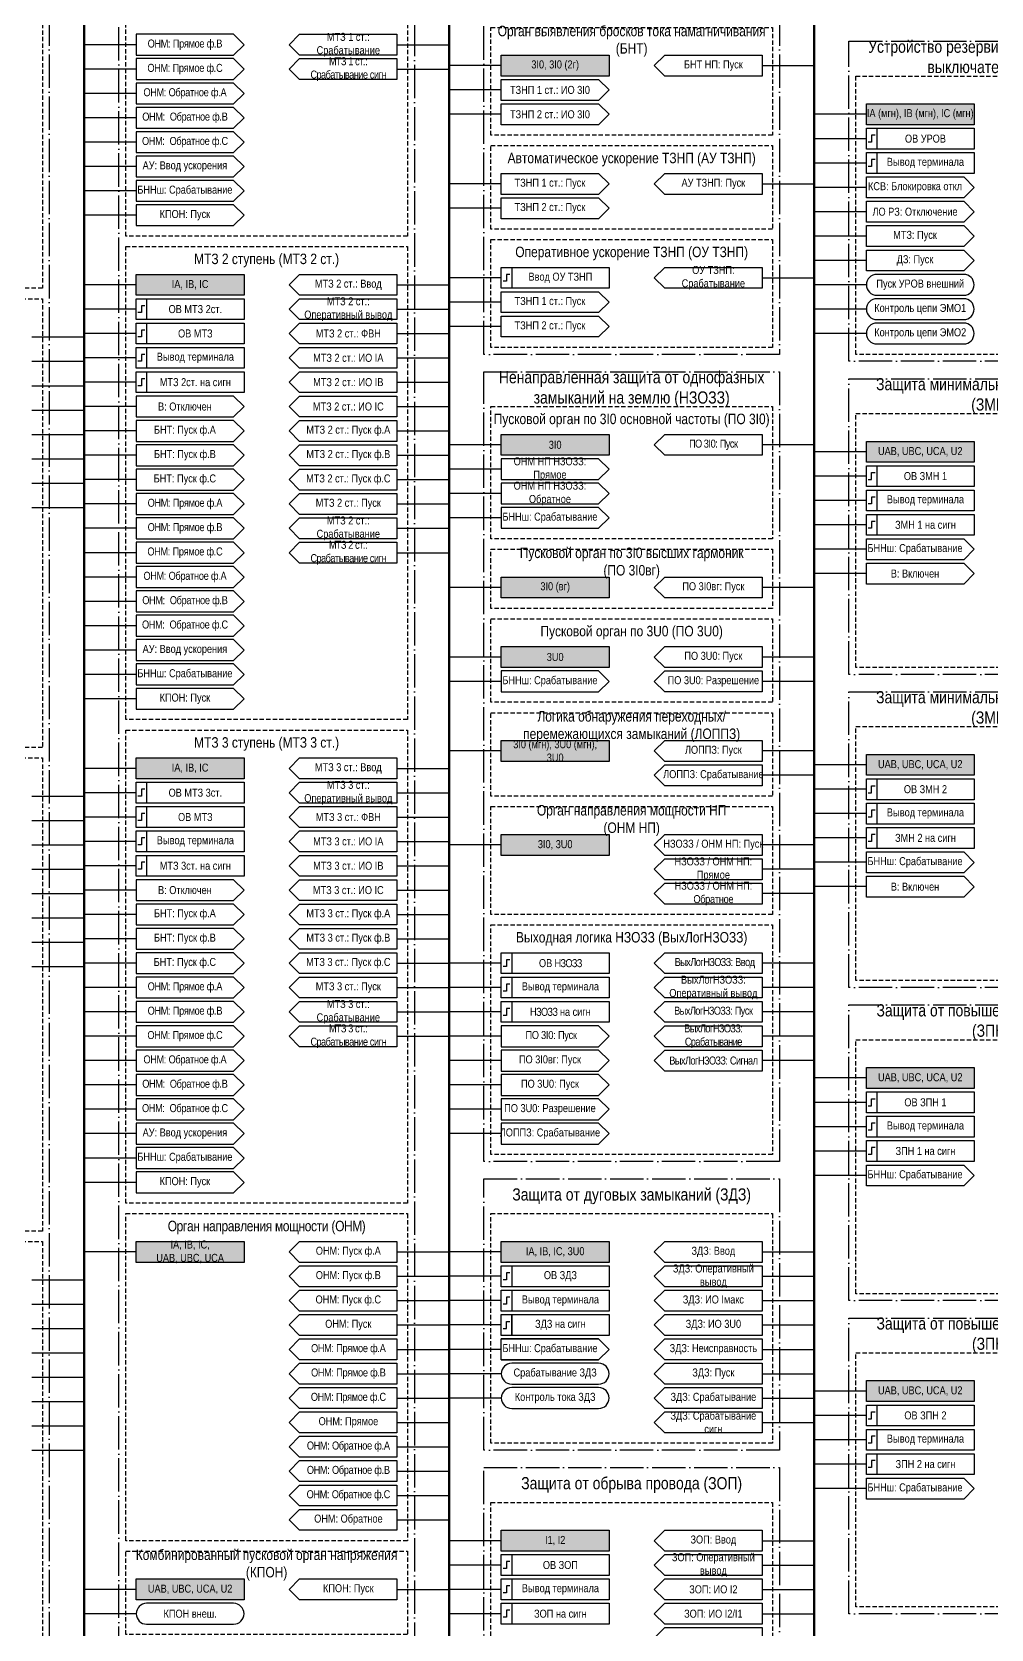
# Model space of a CAD drawing. Header units: millimetres. Extents: x 0 to 1261, y -61 to 1197.
# Drawn here: x 300 to 575.9, y 414.6 to 873.7 of the extents above; entities that cross this region are included whole.
import ezdxf

# ---------------------------------------------------------------- set-up
doc = ezdxf.new("R2010")
doc.units = ezdxf.units.MM
doc.linetypes.add('ACAD_ISO04W100', pattern=[30, 24, -3, 0, -3])
doc.linetypes.add('штриховая2', pattern=[0.375, 0.25, -0.125])
doc.layers.add('TEXT', color=7, linetype='Continuous', lineweight=25)
doc.styles.add('2.5_Gost_RD', font='ARIALN.TTF', dxfattribs={"height": 2.5})
doc.styles.add('3.5_Gost_RD', font='ARIALN.TTF', dxfattribs={"height": 3.5})

msp = doc.modelspace()

# ---------------------------------------------------------------- hatches: boundary and pattern name
at = {"ltscale": 100, "true_color": 0xef8637}
h = msp.add_hatch(color=30, dxfattribs=at)
h.dxf.hatch_style = 1
h.paths.add_polyline_path([(435, 867), (466, 867), (466, 861), (435, 861)])
h = msp.add_hatch(color=30, dxfattribs=at)
h.dxf.hatch_style = 1
h.paths.add_polyline_path([(540, 853), (571, 853), (571, 847), (540, 847)])
h = msp.add_hatch(color=30, dxfattribs=at)
h.dxf.hatch_style = 1
h.paths.add_polyline_path([(330, 804), (361, 804), (361, 798), (330, 798)])
h = msp.add_hatch(color=30, dxfattribs=at)
h.dxf.hatch_style = 1
h.paths.add_polyline_path([(435, 758), (466, 758), (466, 752), (435, 752)])
h = msp.add_hatch(color=30, dxfattribs=at)
h.dxf.hatch_style = 1
h.paths.add_polyline_path([(540, 756), (571, 756), (571, 750), (540, 750)])
h = msp.add_hatch(color=30, dxfattribs=at)
h.dxf.hatch_style = 1
h.paths.add_polyline_path([(435, 717), (466, 717), (466, 711), (435, 711)])
h = msp.add_hatch(color=30, dxfattribs=at)
h.dxf.hatch_style = 1
h.paths.add_polyline_path([(435, 697), (466, 697), (466, 691), (435, 691)])
h = msp.add_hatch(color=30, dxfattribs=at)
h.dxf.hatch_style = 1
h.paths.add_polyline_path([(435, 670), (466, 670), (466, 664), (435, 664)])
h = msp.add_hatch(color=30, dxfattribs=at)
h.dxf.hatch_style = 1
h.paths.add_polyline_path([(540, 666), (571, 666), (571, 660), (540, 660)])
h = msp.add_hatch(color=30, dxfattribs=at)
h.dxf.hatch_style = 1
h.paths.add_polyline_path([(330, 665), (361, 665), (361, 659), (330, 659)])
h = msp.add_hatch(color=30, dxfattribs=at)
h.dxf.hatch_style = 1
h.paths.add_polyline_path([(435, 643), (466, 643), (466, 637), (435, 637)])
h = msp.add_hatch(color=30, dxfattribs=at)
h.dxf.hatch_style = 1
h.paths.add_polyline_path([(540, 576), (571, 576), (571, 570), (540, 570)])
h = msp.add_hatch(color=30, dxfattribs=at)
h.dxf.hatch_style = 1
h.paths.add_polyline_path([(330, 526), (361, 526), (361, 520), (330, 520)])
h = msp.add_hatch(color=30, dxfattribs=at)
h.dxf.hatch_style = 1
h.paths.add_polyline_path([(435, 526), (466, 526), (466, 520), (435, 520)])
h = msp.add_hatch(color=30, dxfattribs=at)
h.dxf.hatch_style = 1
h.paths.add_polyline_path([(540, 486), (571, 486), (571, 480), (540, 480)])
h = msp.add_hatch(color=30, dxfattribs=at)
h.dxf.hatch_style = 1
h.paths.add_polyline_path([(435, 443), (466, 443), (466, 437), (435, 437)])
h = msp.add_hatch(color=30, dxfattribs=at)
h.dxf.hatch_style = 1
h.paths.add_polyline_path([(330, 429), (361, 429), (361, 423), (330, 423)])

# ---------------------------------------------------------------- linework, layer by layer
at = {"lineweight": 100, "ltscale": 100}
for p, q in [((315, 1090), (315, 10)), ((420, 1090), (420, 10)), ((525, 1090), (525, 10))]:
    msp.add_line(p, q, dxfattribs=at)
at = {"ltscale": 100}
for p, q in [((330, 870), (315, 870)), ((405, 870), (420, 870)), ((435, 864), (420, 864)), ((510, 864), (525, 864)), ((330, 863), (315, 863)), ((405, 863), (420, 863)), ((330, 856), (315, 856)), ((435, 857), (420, 857)), ((435, 850), (420, 850)), ((540, 850), (525, 850)), ((330, 849), (315, 849)), ((330, 842), (315, 842)), ((540, 843), (525, 843)), ((540, 836), (525, 836)), ((330, 835), (315, 835)), ((330, 828), (315, 828)), ((435, 830), (420, 830)), ((510, 830), (525, 830)), ((540, 829), (525, 829)), ((435, 823), (420, 823)), ((540, 822), (525, 822)), ((330, 821), (315, 821)), ((540, 815), (525, 815)), ((540, 808), (525, 808)), ((330, 801), (315, 801)), ((405, 801), (420, 801)), ((435, 803), (420, 803)), ((510, 803), (525, 803)), ((540, 801), (525, 801)), ((435, 796), (420, 796)), ((330, 794), (315, 794)), ((405, 794), (420, 794)), ((540, 794), (525, 794)), ((300, 786), (315, 786)), ((330, 787), (315, 787)), ((405, 787), (420, 787)), ((435, 789), (420, 789)), ((540, 787), (525, 787)), ((300, 779), (315, 779)), ((330, 780), (315, 780)), ((405, 780), (420, 780)), ((300, 772), (315, 772)), ((330, 773), (315, 773)), ((405, 773), (420, 773)), ((300, 765), (315, 765)), ((330, 766), (315, 766)), ((405, 766), (420, 766)), ((300, 758), (315, 758)), ((330, 759), (315, 759)), ((405, 759), (420, 759)), ((435, 755), (420, 755)), ((525, 755), (510, 755)), ((540, 753), (525, 753)), ((300, 751), (315, 751)), ((330, 752), (315, 752)), ((405, 752), (420, 752)), ((300, 744), (315, 744)), ((330, 745), (315, 745)), ((405, 745), (420, 745)), ((435, 748), (420, 748)), ((540, 746), (525, 746)), ((435, 741), (420, 741)), ((300, 737), (315, 737)), ((330, 738), (315, 738)), ((405, 738), (420, 738)), ((540, 739), (525, 739)), ((330, 731), (315, 731)), ((405, 731), (420, 731)), ((435, 734), (420, 734)), ((540, 732), (525, 732)), ((330, 724), (315, 724)), ((405, 724), (420, 724)), ((540, 725), (525, 725)), ((330, 717), (315, 717)), ((540, 718), (525, 718)), ((435, 714), (420, 714)), ((525, 714), (510, 714)), ((330, 710), (315, 710)), ((330, 703), (315, 703)), ((330, 696), (315, 696)), ((435, 694), (420, 694)), ((525, 694), (510, 694)), ((330, 689), (315, 689)), ((435, 687), (420, 687)), ((525, 687), (510, 687)), ((330, 682), (315, 682)), ((435, 667), (420, 667)), ((525, 667), (510, 667)), ((330, 662), (315, 662)), ((405, 662), (420, 662)), ((540, 663), (525, 663)), ((525, 660), (510, 660)), ((300, 654), (315, 654)), ((330, 655), (315, 655)), ((405, 655), (420, 655)), ((540, 656), (525, 656)), ((330, 648), (315, 648)), ((405, 648), (420, 648)), ((540, 649), (525, 649)), ((300, 647), (315, 647)), ((300, 640), (315, 640)), ((330, 641), (315, 641)), ((405, 641), (420, 641)), ((435, 640), (420, 640)), ((525, 640), (510, 640)), ((540, 642), (525, 642)), ((330, 634), (315, 634)), ((405, 634), (420, 634)), ((540, 635), (525, 635)), ((300, 633), (315, 633)), ((525, 633), (510, 633)), ((300, 626), (315, 626)), ((330, 627), (315, 627)), ((405, 627), (420, 627)), ((525, 626), (510, 626)), ((540, 628), (525, 628)), ((330, 620), (315, 620)), ((405, 620), (420, 620)), ((300, 619), (315, 619)), ((300, 612), (315, 612)), ((330, 613), (315, 613)), ((405, 613), (420, 613)), ((330, 606), (315, 606)), ((405, 606), (420, 606)), ((435, 606), (420, 606)), ((525, 606), (510, 606)), ((300, 605), (315, 605)), ((330, 599), (315, 599)), ((405, 599), (420, 599)), ((435, 599), (420, 599)), ((525, 599), (510, 599)), ((330, 592), (315, 592)), ((405, 592), (420, 592)), ((435, 592), (420, 592)), ((525, 592), (510, 592)), ((330, 585), (315, 585)), ((405, 585), (420, 585)), ((435, 585), (420, 585)), ((525, 585), (510, 585)), ((330, 578), (315, 578)), ((435, 578), (420, 578)), ((525, 578), (510, 578)), ((330, 571), (315, 571)), ((435, 571), (420, 571)), ((540, 573), (525, 573)), ((540, 566), (525, 566)), ((330, 564), (315, 564)), ((435, 564), (420, 564)), ((330, 557), (315, 557)), ((435, 557), (420, 557)), ((540, 559), (525, 559)), ((540, 552), (525, 552)), ((330, 550), (315, 550)), ((330, 543), (315, 543)), ((540, 545), (525, 545)), ((330, 523), (315, 523)), ((405, 523), (420, 523)), ((435, 523), (420, 523)), ((510, 523), (525, 523)), ((300, 515), (315, 515)), ((405, 516), (420, 516)), ((435, 516), (420, 516)), ((510, 516), (525, 516)), ((300, 508), (315, 508)), ((405, 509), (420, 509)), ((435, 509), (420, 509)), ((510, 509), (525, 509)), ((300, 501), (315, 501)), ((405, 502), (420, 502)), ((435, 502), (420, 502)), ((510, 502), (525, 502)), ((300, 494), (315, 494)), ((405, 495), (420, 495)), ((435, 495), (420, 495)), ((510, 495), (525, 495)), ((300, 487), (315, 487)), ((405, 488), (420, 488)), ((435, 488), (420, 488)), ((510, 488), (525, 488)), ((540, 483), (525, 483)), ((300, 480), (315, 480)), ((405, 481), (420, 481)), ((435, 481), (420, 481)), ((510, 481), (525, 481)), ((300, 473), (315, 473)), ((405, 474), (420, 474)), ((510, 474), (525, 474)), ((540, 476), (525, 476)), ((540, 469), (525, 469)), ((300, 466), (315, 466)), ((405, 467), (420, 467)), ((405, 460), (420, 460)), ((540, 462), (525, 462)), ((540, 455), (525, 455)), ((405, 453), (420, 453)), ((405, 446), (420, 446)), ((435, 440), (420, 440)), ((510, 440), (525, 440)), ((435, 433), (420, 433)), ((510, 433), (525, 433)), ((330, 426), (315, 426)), ((405, 426), (420, 426)), ((435, 426), (420, 426)), ((510, 426), (525, 426)), ((330, 419), (315, 419)), ((435, 419), (420, 419)), ((510, 419), (525, 419))]:
    msp.add_line(p, q, dxfattribs=at)
at = {"color": 251, "linetype": 'ACAD_ISO04W100', "lineweight": 30, "ltscale": 0.4, "true_color": 0x58595b}
for points in [[(220, 1085), (305, 1085), (305, 54), (220, 54)], [(430, 1085), (515, 1085), (515, 781), (430, 781)], [(325, 961), (410, 961), (410, 200), (325, 200)], [(535, 871), (620, 871), (620, 779), (535, 779)], [(430, 776), (515, 776), (515, 549), (430, 549)], [(535, 774), (620, 774), (620, 689), (535, 689)], [(535, 684), (620, 684), (620, 599), (535, 599)], [(535, 594), (620, 594), (620, 509), (535, 509)], [(430, 544), (515, 544), (515, 466), (430, 466)], [(535, 504), (620, 504), (620, 419), (535, 419)], [(430, 461), (515, 461), (515, 390), (430, 390)]]:
    msp.add_lwpolyline(points, close=True, dxfattribs=at)
at = {"linetype": 'штриховая2', "ltscale": 5}
for points in [[(327, 951), (408, 951), (408, 815), (327, 815)], [(222, 936), (303, 936), (303, 800), (222, 800)], [(432, 875), (513, 875), (513, 844), (432, 844)], [(537, 861), (618, 861), (618, 781), (537, 781)], [(432, 841), (513, 841), (513, 817), (432, 817)], [(432, 814), (513, 814), (513, 783), (432, 783)], [(327, 812), (408, 812), (408, 676), (327, 676)], [(222, 797), (303, 797), (303, 668), (222, 668)], [(432, 766), (513, 766), (513, 728), (432, 728)], [(537, 764), (618, 764), (618, 691), (537, 691)], [(432, 725), (513, 725), (513, 708), (432, 708)], [(432, 705), (513, 705), (513, 681), (432, 681)], [(432, 678), (513, 678), (513, 654), (432, 654)], [(327, 673), (408, 673), (408, 537), (327, 537)], [(537, 674), (618, 674), (618, 601), (537, 601)], [(222, 665), (303, 665), (303, 529), (222, 529)], [(432, 651), (513, 651), (513, 620), (432, 620)], [(432, 617), (513, 617), (513, 551), (432, 551)], [(537, 584), (618, 584), (618, 511), (537, 511)], [(327, 534), (408, 534), (408, 440), (327, 440)], [(432, 534), (513, 534), (513, 468), (432, 468)], [(222, 526), (303, 526), (303, 390), (222, 390)], [(537, 494), (618, 494), (618, 421), (537, 421)], [(432, 451), (513, 451), (513, 392), (432, 392)], [(327, 437), (408, 437), (408, 413), (327, 413)]]:
    msp.add_lwpolyline(points, close=True, dxfattribs=at)
at = {"ltscale": 100}
for points in [[(361, 870), (358, 873), (330, 873), (330, 867), (358, 867), (361, 870)], [(361, 863), (358, 866), (330, 866), (330, 860), (358, 860), (361, 863)], [(361, 856), (358, 859), (330, 859), (330, 853), (358, 853), (361, 856)], [(435, 860), (463, 860), (466, 857), (463, 854), (435, 854), (435, 860)], [(361, 849), (358, 852), (330, 852), (330, 846), (358, 846), (361, 849)], [(435, 853), (463, 853), (466, 850), (463, 847), (435, 847), (435, 853)], [(361, 842), (358, 845), (330, 845), (330, 839), (358, 839), (361, 842)], [(361, 835), (358, 838), (330, 838), (330, 832), (358, 832), (361, 835)], [(361, 828), (358, 831), (330, 831), (330, 825), (358, 825), (361, 828)], [(435, 833), (463, 833), (466, 830), (463, 827), (435, 827), (435, 833)], [(540, 832), (568, 832), (571, 829), (568, 826), (540, 826), (540, 832)], [(361, 821), (358, 824), (330, 824), (330, 818), (358, 818), (361, 821)], [(435, 826), (463, 826), (466, 823), (463, 820), (435, 820), (435, 826)], [(540, 825), (568, 825), (571, 822), (568, 819), (540, 819), (540, 825)], [(540, 818), (568, 818), (571, 815), (568, 812), (540, 812), (540, 818)], [(540, 811), (568, 811), (571, 808), (568, 805), (540, 805), (540, 811)], [(435, 799), (463, 799), (466, 796), (463, 793), (435, 793), (435, 799)], [(405, 784), (377, 784), (374, 787), (377, 790), (405, 790), (405, 784), (377, 784), (374, 787), (377, 790), (405, 790)], [(435, 792), (463, 792), (466, 789), (463, 786), (435, 786), (435, 792)], [(361, 766), (358, 769), (330, 769), (330, 763), (358, 763), (361, 766)], [(361, 759), (358, 762), (330, 762), (330, 756), (358, 756), (361, 759)], [(479, 755), (482, 758), (510, 758), (510, 752), (482, 752), (479, 755)], [(361, 752), (358, 755), (330, 755), (330, 749), (358, 749), (361, 752)], [(466, 748), (463, 751), (435, 751), (435, 745), (463, 745), (466, 748)], [(361, 745), (358, 748), (330, 748), (330, 742), (358, 742), (361, 745)], [(466, 741), (463, 744), (435, 744), (435, 738), (463, 738), (466, 741)], [(361, 738), (358, 741), (330, 741), (330, 735), (358, 735), (361, 738)], [(466, 734), (463, 737), (435, 737), (435, 731), (463, 731), (466, 734)], [(361, 731), (358, 734), (330, 734), (330, 728), (358, 728), (361, 731)], [(361, 724), (358, 727), (330, 727), (330, 721), (358, 721), (361, 724)], [(540, 727.98), (568, 727.98), (571, 724.98), (568, 721.98), (540, 721.98), (540, 727.98)], [(540, 720.98), (568, 720.98), (571, 717.98), (568, 714.98), (540, 714.98), (540, 720.98)], [(361, 717), (358, 720), (330, 720), (330, 714), (358, 714), (361, 717)], [(479, 714), (482, 717), (510, 717), (510, 711), (482, 711), (479, 714)], [(361, 710), (358, 713), (330, 713), (330, 707), (358, 707), (361, 710)], [(361, 703), (358, 706), (330, 706), (330, 700), (358, 700), (361, 703)], [(361, 696), (358, 699), (330, 699), (330, 693), (358, 693), (361, 696)], [(479, 694), (482, 697), (510, 697), (510, 691), (482, 691), (479, 694)], [(361, 689), (358, 692), (330, 692), (330, 686), (358, 686), (361, 689)], [(466, 687), (463, 690), (435, 690), (435, 684), (463, 684), (466, 687)], [(479, 687), (482, 690), (510, 690), (510, 684), (482, 684), (479, 687)], [(361, 682), (358, 685), (330, 685), (330, 679), (358, 679), (361, 682)], [(479, 667), (482, 670), (510, 670), (510, 664), (482, 664), (479, 667)], [(479, 660), (482, 663), (510, 663), (510, 657), (482, 657), (479, 660)], [(405, 645), (377, 645), (374, 648), (377, 651), (405, 651), (405, 645), (377, 645), (374, 648), (377, 651), (405, 651)], [(479, 640), (482, 643), (510, 643), (510, 637), (482, 637), (479, 640)], [(479, 633), (482, 636), (510, 636), (510, 630), (482, 630), (479, 633)], [(540, 637.98), (568, 637.98), (571, 634.98), (568, 631.98), (540, 631.98), (540, 637.98)], [(361, 627), (358, 630), (330, 630), (330, 624), (358, 624), (361, 627)], [(479, 626), (482, 629), (510, 629), (510, 623), (482, 623), (479, 626)], [(540, 630.98), (568, 630.98), (571, 627.98), (568, 624.98), (540, 624.98), (540, 630.98)], [(361, 620), (358, 623), (330, 623), (330, 617), (358, 617), (361, 620)], [(361, 613), (358, 616), (330, 616), (330, 610), (358, 610), (361, 613)], [(361, 606), (358, 609), (330, 609), (330, 603), (358, 603), (361, 606)], [(479, 606), (482, 609), (510, 609), (510, 603), (482, 603), (479, 606)], [(361, 599), (358, 602), (330, 602), (330, 596), (358, 596), (361, 599)], [(479, 599), (482, 602), (510, 602), (510, 596), (482, 596), (479, 599)], [(361, 592), (358, 595), (330, 595), (330, 589), (358, 589), (361, 592)], [(479, 592), (482, 595), (510, 595), (510, 589), (482, 589), (479, 592)], [(361, 585), (358, 588), (330, 588), (330, 582), (358, 582), (361, 585)], [(466, 585), (463, 588), (435, 588), (435, 582), (463, 582), (466, 585)], [(479, 585), (482, 588), (510, 588), (510, 582), (482, 582), (479, 585)], [(361, 578), (358, 581), (330, 581), (330, 575), (358, 575), (361, 578)], [(466, 578), (463, 581), (435, 581), (435, 575), (463, 575), (466, 578)], [(479, 578), (482, 581), (510, 581), (510, 575), (482, 575), (479, 578)], [(361, 571), (358, 574), (330, 574), (330, 568), (358, 568), (361, 571)], [(466, 571), (463, 574), (435, 574), (435, 568), (463, 568), (466, 571)], [(361, 564), (358, 567), (330, 567), (330, 561), (358, 561), (361, 564)], [(466, 564), (463, 567), (435, 567), (435, 561), (463, 561), (466, 564)], [(361, 557), (358, 560), (330, 560), (330, 554), (358, 554), (361, 557)], [(466, 557), (463, 560), (435, 560), (435, 554), (463, 554), (466, 557)], [(361, 550), (358, 553), (330, 553), (330, 547), (358, 547), (361, 550)], [(540, 547.98), (568, 547.98), (571, 544.98), (568, 541.98), (540, 541.98), (540, 547.98)], [(361, 543), (358, 546), (330, 546), (330, 540), (358, 540), (361, 543)], [(540, 457.98), (568, 457.98), (571, 454.98), (568, 451.98), (540, 451.98), (540, 457.98)], [(479, 426), (482, 429), (510, 429), (510, 423), (482, 423), (479, 426)], [(479, 419), (482, 422), (510, 422), (510, 416), (482, 416), (479, 419)], [(479, 412), (482, 415), (510, 415), (510, 409), (482, 409), (479, 412)]]:
    msp.add_lwpolyline(points, dxfattribs=at)
for points in [[(405, 873), (405, 867), (377, 867), (374, 870), (377, 873)], [(405, 866), (405, 860), (377, 860), (374, 863), (377, 866)], [(435, 867), (466, 867), (466, 861), (435, 861)], [(510, 861), (482, 861), (479, 864), (482, 867), (510, 867)], [(540, 853), (571, 853), (571, 847), (540, 847)], [(540, 846), (543, 846), (543, 840), (540, 840)], [(540, 846), (571, 846), (571, 840), (540, 840)], [(540, 839), (571, 839), (571, 833), (540, 833)], [(540, 839), (543, 839), (543, 833), (540, 833)], [(510, 827), (482, 827), (479, 830), (482, 833), (510, 833)], [(330, 804), (361, 804), (361, 798), (330, 798)], [(405, 804), (405, 798), (377, 798), (374, 801), (377, 804)], [(435, 806), (438, 806), (438, 800), (435, 800)], [(435, 806), (466, 806), (466, 800), (435, 800)], [(510, 800), (482, 800), (479, 803), (482, 806), (510, 806)], [(330, 797), (333, 797), (333, 791), (330, 791)], [(330, 797), (361, 797), (361, 791), (330, 791)], [(405, 797), (405, 791), (377, 791), (374, 794), (377, 797)], [(330, 790), (333, 790), (333, 784), (330, 784)], [(330, 790), (361, 790), (361, 784), (330, 784)], [(330, 783), (333, 783), (333, 777), (330, 777)], [(330, 783), (361, 783), (361, 777), (330, 777)], [(405, 783), (405, 777), (377, 777), (374, 780), (377, 783)], [(330, 776), (333, 776), (333, 770), (330, 770)], [(330, 776), (361, 776), (361, 770), (330, 770)], [(405, 776), (405, 770), (377, 770), (374, 773), (377, 776)], [(405, 769), (405, 763), (377, 763), (374, 766), (377, 769)], [(405, 762), (405, 756), (377, 756), (374, 759), (377, 762)], [(435, 758), (466, 758), (466, 752), (435, 752)], [(405, 755), (405, 749), (377, 749), (374, 752), (377, 755)], [(540, 756), (571, 756), (571, 750), (540, 750)], [(540, 749), (571, 749), (571, 743), (540, 743)], [(540, 749), (543, 749), (543, 743), (540, 743)], [(405, 748), (405, 742), (377, 742), (374, 745), (377, 748)], [(405, 741), (405, 735), (377, 735), (374, 738), (377, 741)], [(540, 742), (571, 742), (571, 736), (540, 736)], [(540, 742), (543, 742), (543, 736), (540, 736)], [(540, 735), (543, 735), (543, 729), (540, 729)], [(540, 735), (571, 735), (571, 729), (540, 729)], [(405, 734), (405, 728), (377, 728), (374, 731), (377, 734)], [(405, 727), (405, 721), (377, 721), (374, 724), (377, 727)], [(435, 717), (466, 717), (466, 711), (435, 711)], [(435, 697), (466, 697), (466, 691), (435, 691)], [(435, 670), (466, 670), (466, 664), (435, 664)], [(540, 666), (571, 666), (571, 660), (540, 660)], [(330, 665), (361, 665), (361, 659), (330, 659)], [(405, 665), (405, 659), (377, 659), (374, 662), (377, 665)], [(330, 658), (333, 658), (333, 652), (330, 652)], [(330, 658), (361, 658), (361, 652), (330, 652)], [(405, 658), (405, 652), (377, 652), (374, 655), (377, 658)], [(540, 659), (571, 659), (571, 653), (540, 653)], [(540, 659), (543, 659), (543, 653), (540, 653)], [(540, 652), (571, 652), (571, 646), (540, 646)], [(540, 652), (543, 652), (543, 646), (540, 646)], [(330, 651), (333, 651), (333, 645), (330, 645)], [(330, 651), (361, 651), (361, 645), (330, 645)], [(330, 644), (333, 644), (333, 638), (330, 638)], [(330, 644), (361, 644), (361, 638), (330, 638)], [(405, 644), (405, 638), (377, 638), (374, 641), (377, 644)], [(435, 643), (466, 643), (466, 637), (435, 637)], [(540, 645), (543, 645), (543, 639), (540, 639)], [(540, 645), (571, 645), (571, 639), (540, 639)], [(330, 637), (333, 637), (333, 631), (330, 631)], [(330, 637), (361, 637), (361, 631), (330, 631)], [(405, 637), (405, 631), (377, 631), (374, 634), (377, 637)], [(405, 630), (405, 624), (377, 624), (374, 627), (377, 630)], [(405, 623), (405, 617), (377, 617), (374, 620), (377, 623)], [(405, 616), (405, 610), (377, 610), (374, 613), (377, 616)], [(405, 609), (405, 603), (377, 603), (374, 606), (377, 609)], [(435, 609), (438, 609), (438, 603), (435, 603)], [(435, 609), (466, 609), (466, 603), (435, 603)], [(405, 602), (405, 596), (377, 596), (374, 599), (377, 602)], [(435, 602), (466, 602), (466, 596), (435, 596)], [(435, 602), (438, 602), (438, 596), (435, 596)], [(405, 595), (405, 589), (377, 589), (374, 592), (377, 595)], [(435, 595), (466, 595), (466, 589), (435, 589)], [(435, 595), (438, 595), (438, 589), (435, 589)], [(405, 588), (405, 582), (377, 582), (374, 585), (377, 588)], [(540, 576), (571, 576), (571, 570), (540, 570)], [(540, 569), (571, 569), (571, 563), (540, 563)], [(540, 569), (543, 569), (543, 563), (540, 563)], [(540, 562), (571, 562), (571, 556), (540, 556)], [(540, 562), (543, 562), (543, 556), (540, 556)], [(540, 555), (543, 555), (543, 549), (540, 549)], [(540, 555), (571, 555), (571, 549), (540, 549)], [(330, 526), (361, 526), (361, 520), (330, 520)], [(377, 526), (405, 526), (405, 520), (377, 520), (374, 523)], [(435, 526), (466, 526), (466, 520), (435, 520)], [(482, 526), (510, 526), (510, 520), (482, 520), (479, 523)], [(377, 519), (405, 519), (405, 513), (377, 513), (374, 516)], [(435, 519), (438, 519), (438, 513), (435, 513)], [(435, 519), (466, 519), (466, 513), (435, 513)], [(510, 513), (482, 513), (479, 516), (482, 519), (510, 519)], [(377, 512), (405, 512), (405, 506), (377, 506), (374, 509)], [(435, 512), (466, 512), (466, 506), (435, 506)], [(435, 512), (438, 512), (438, 506), (435, 506)], [(482, 512), (510, 512), (510, 506), (482, 506), (479, 509)], [(377, 505), (405, 505), (405, 499), (377, 499), (374, 502)], [(435, 505), (438, 505), (438, 499), (435, 499)], [(438, 505), (466, 505), (466, 499), (438, 499)], [(482, 505), (510, 505), (510, 499), (482, 499), (479, 502)], [(377, 498), (405, 498), (405, 492), (377, 492), (374, 495)], [(479, 495), (482, 498), (510, 498), (510, 492), (482, 492)], [(377, 491), (405, 491), (405, 485), (377, 485), (374, 488)], [(482, 491), (510, 491), (510, 485), (482, 485), (479, 488)], [(377, 484), (405, 484), (405, 478), (377, 478), (374, 481)], [(482, 484), (510, 484), (510, 478), (482, 478), (479, 481)], [(540, 486), (571, 486), (571, 480), (540, 480)], [(540, 479), (571, 479), (571, 473), (540, 473)], [(540, 479), (543, 479), (543, 473), (540, 473)], [(377, 477), (405, 477), (405, 471), (377, 471), (374, 474)], [(482, 477), (510, 477), (510, 471), (482, 471), (479, 474)], [(377, 470), (405, 470), (405, 464), (377, 464), (374, 467)], [(540, 472), (571, 472), (571, 466), (540, 466)], [(540, 472), (543, 472), (543, 466), (540, 466)], [(540, 465), (543, 465), (543, 459), (540, 459)], [(540, 465), (571, 465), (571, 459), (540, 459)], [(377, 463), (405, 463), (405, 457), (377, 457), (374, 460)], [(377, 456), (405, 456), (405, 450), (377, 450), (374, 453)], [(377, 449), (405, 449), (405, 443), (377, 443), (374, 446)], [(435, 443), (466, 443), (466, 437), (435, 437)], [(510, 443), (510, 437), (482, 437), (479, 440), (482, 443)], [(435, 436), (438, 436), (438, 430), (435, 430)], [(435, 436), (466, 436), (466, 430), (435, 430)], [(510, 436), (510, 430), (482, 430), (479, 433), (482, 436)], [(330, 429), (361, 429), (361, 423), (330, 423)], [(405, 423), (377, 423), (374, 426), (377, 429), (405, 429)], [(435, 429), (466, 429), (466, 423), (435, 423)], [(435, 429), (438, 429), (438, 423), (435, 423)], [(435, 422), (438, 422), (438, 416), (435, 416)], [(435, 422), (466, 422), (466, 416), (435, 416)]]:
    msp.add_lwpolyline(points, close=True, dxfattribs=at)
at = {"lineweight": 30, "ltscale": 100}
for points in [[(542.5, 844), (541.5, 844), (541.5, 842), (540.5, 842)], [(542.5, 837), (541.5, 837), (541.5, 835), (540.5, 835)], [(437.5, 804), (436.5, 804), (436.5, 802), (435.5, 802)], [(332.5, 795), (331.5, 795), (331.5, 793), (330.5, 793)], [(332.5, 788), (331.5, 788), (331.5, 786), (330.5, 786)], [(332.5, 781), (331.5, 781), (331.5, 779), (330.5, 779)], [(332.5, 774), (331.5, 774), (331.5, 772), (330.5, 772)], [(540.5, 745), (541.5, 745), (541.5, 747), (542.5, 747)], [(542.5, 740), (541.5, 740), (541.5, 738), (540.5, 738)], [(542.5, 733), (541.5, 733), (541.5, 731), (540.5, 731)], [(540.5, 655), (541.5, 655), (541.5, 657), (542.5, 657)], [(332.5, 656), (331.5, 656), (331.5, 654), (330.5, 654)], [(332.5, 649), (331.5, 649), (331.5, 647), (330.5, 647)], [(542.5, 650), (541.5, 650), (541.5, 648), (540.5, 648)], [(542.5, 643), (541.5, 643), (541.5, 641), (540.5, 641)], [(332.5, 642), (331.5, 642), (331.5, 640), (330.5, 640)], [(332.5, 635), (331.5, 635), (331.5, 633), (330.5, 633)], [(437.5, 607), (436.5, 607), (436.5, 605), (435.5, 605)], [(437.5, 600), (436.5, 600), (436.5, 598), (435.5, 598)], [(437.5, 593), (436.5, 593), (436.5, 591), (435.5, 591)], [(540.5, 565), (541.5, 565), (541.5, 567), (542.5, 567)], [(542.5, 560), (541.5, 560), (541.5, 558), (540.5, 558)], [(542.5, 553), (541.5, 553), (541.5, 551), (540.5, 551)], [(437.5, 517), (436.5, 517), (436.5, 515), (435.5, 515)], [(437.5, 510), (436.5, 510), (436.5, 508), (435.5, 508)], [(435.5, 501), (436.5, 501), (436.5, 503), (437.5, 503)], [(540.5, 475), (541.5, 475), (541.5, 477), (542.5, 477)], [(542.5, 470), (541.5, 470), (541.5, 468), (540.5, 468)], [(542.5, 463), (541.5, 463), (541.5, 461), (540.5, 461)], [(437.5, 434), (436.5, 434), (436.5, 432), (435.5, 432)], [(437.5, 427), (436.5, 427), (436.5, 425), (435.5, 425)], [(437.5, 420), (436.5, 420), (436.5, 418), (435.5, 418)]]:
    msp.add_lwpolyline(points, dxfattribs=at)
at = {"ltscale": 100}
for points in [[(543, 798), (568, 798, 1), (568, 804), (543, 804, 1)], [(543, 791), (568, 791, 1), (568, 797), (543, 797, 1)], [(543, 784), (568, 784, 1), (568, 790), (543, 790, 1)], [(438, 485), (463, 485, 1), (463, 491), (438, 491, 1)], [(438, 478), (463, 478, 1), (463, 484), (438, 484, 1)], [(333, 416), (358, 416, 1), (358, 422), (333, 422, 1)]]:
    msp.add_lwpolyline(points, format="xyb", close=True, dxfattribs=at)
at = {"layer": 'TEXT', "ltscale": 100}
msp.add_lwpolyline([(435, 492), (463, 492), (466, 495), (463, 498), (435, 498), (463, 498), (466, 495), (463, 492), (435, 492), (435, 498)], dxfattribs=at)

# ---------------------------------------------------------------- texts
at = {"ltscale": 100, "char_height": 2.3, "attachment_point": 5, "style": '2.5_Gost_RD'}
for s, insert, width in [('МТЗ 1 ст.: Срабатывание ', (391, 870), 28), ('{\\T0.9;МТЗ 1 ст.: Срабатывание сигн}', (391, 863), 28), ('БНТ НП: Пуск', (496, 864), 28), ('АУ ТЗНП: Пуск', (496, 830), 28), ('КПОН: Пуск', (344, 821), 28), ('ОУ ТЗНП: Срабатывание', (496, 803), 28), ('МТЗ 2 ст.: Ввод', (391, 801), 28), ('МТЗ 2 ст.: Оперативный вывод', (391, 794), 28), ('МТЗ 2 ст.: ФВН', (391, 787), 28), ('Вывод терминала', (347, 780), 28), ('МТЗ 2 ст.: ИО IА', (391, 780), 28), ('МТЗ 2ст. на сигн', (347, 773), 28), ('МТЗ 2 ст.: ИО IВ', (391, 773), 28), ('МТЗ 2 ст.: ИО IС', (391, 766), 28), ('МТЗ 2 ст.: Пуск ф.А', (391, 759), 28), ('МТЗ 2 ст.: Пуск ф.В', (391, 752), 28), ('МТЗ 2 ст.: Пуск ф.С', (391, 745), 28), ('МТЗ 2 ст.: Пуск', (391, 738), 28), ('МТЗ 2 ст.: Срабатывание ', (391, 731), 28), ('{\\T0.9;МТЗ 2 ст.: Срабатывание сигн}', (391, 724), 28), ('КПОН: Пуск', (344, 682), 28), ('МТЗ 3 ст.: Ввод', (391, 662), 28), ('МТЗ 3 ст.: Оперативный вывод', (391, 655), 28), ('МТЗ 3 ст.: ФВН', (391, 648), 28), ('Вывод терминала', (347, 641), 28), ('МТЗ 3 ст.: ИО IА', (391, 641), 28), ('МТЗ 3ст. на сигн', (347, 634), 28), ('МТЗ 3 ст.: ИО IВ', (391, 634), 28), ('МТЗ 3 ст.: ИО IС', (391, 627), 28), ('МТЗ 3 ст.: Пуск ф.А', (391, 620), 28), ('МТЗ 3 ст.: Пуск ф.В', (391, 613), 28), ('МТЗ 3 ст.: Пуск ф.С', (391, 606), 28), ('МТЗ 3 ст.: Пуск', (391, 599), 28), ('МТЗ 3 ст.: Срабатывание ', (391, 592), 28), ('{\\T0.9;МТЗ 3 ст.: Срабатывание сигн}', (391, 585), 28), ('КПОН: Пуск', (344, 543), 28), ('ОНМ: Пуск ф.А ', (391, 523), 28), ('ОНМ: Пуск ф.В', (391, 516), 28), ('ОНМ: Пуск ф.С', (391, 509), 28), ('ОНМ: Пуск', (391, 502), 27.874), ('{\\T0.95;ОНМ: Прямое ф.А}', (391, 495), 28), ('{\\T0.95;ОНМ: Прямое ф.В}', (391, 488), 28), ('{\\T0.95;ОНМ: Прямое ф.С}', (391, 481), 28), ('ОНМ: Прямое', (391.03, 474), 27.937), ('{\\T0.95;ОНМ: Обратное ф.А}', (391, 467), 28), ('{\\T0.95;ОНМ: Обратное ф.В}', (391, 460), 28), ('{\\T0.95;ОНМ: Обратное ф.С}', (391, 453), 28), ('\\pt23;ОНМ: Обратное', (391.03, 446), 27.937), ('КПОН: Пуск', (391, 426), 28), ('КПОН внеш.', (345.5, 419), 31)]:
    msp.add_mtext(s, dxfattribs=dict(at, insert=insert, width=width))
at = {"color": 30, "ltscale": 100, "true_color": 0xef8637, "attachment_point": 5, "style": '3.5_Gost_RD'}
for s, insert, char_height, width in [('Орган выявления бросков тока намагничивания (БНТ)', (472.5, 871), 3, 81), ('Устройство резервирования при отказе выключателя (УРОВ)', (577.5, 866), 3.5, 85), ('Автоматическое ускорение ТЗНП (АУ ТЗНП)', (472.5, 837), 3, 81), ('{\\C30;\\c1938679;МТЗ 2 ступень (МТЗ 2 ст.)}', (367.5, 808), 3, 81), ('{\\C30;\\c1938679;Оперативное ускорение ТЗНП (ОУ ТЗНП)}', (472.5, 810), 3, 81), ('Защита минимального напряжения 1 \\P(ЗМН 1)', (577.5, 769), 3.5, 85), ('Защита минимального напряжения 2 \\P(ЗМН 2)', (577.5, 679), 3.5, 85), ('{\\C30;\\c1938679;МТЗ 3 ступень (МТЗ 3 ст.)}', (367.5, 669), 3, 81), ('Защита от повышения напряжения 1 \\P(ЗПН 1)', (577.5, 589), 3.5, 85), ('\\pt108.5;Защита от дуговых замыканий (ЗДЗ)', (472.5, 539), 3.5, 85), ('\\pt147;{\\T0.95;\\C30;\\c1938679;Орган направления мощности (ОНМ)}', (367.5, 530), 3, 81), ('Защита от повышения напряжения 2 \\P(ЗПН 2)', (577.5, 499), 3.5, 85), ('Защита от обрыва провода (ЗОП)', (472.5, 456), 3.5, 85), ('{\\C30;\\c1938679;Комбинированный пусковой орган напряжения (КПОН)}', (367.5, 433), 3, 81)]:
    msp.add_mtext(s, dxfattribs=dict(at, insert=insert, char_height=char_height, width=width))
at = {"layer": 'TEXT', "ltscale": 100, "char_height": 2.3, "attachment_point": 5, "style": '2.5_Gost_RD'}
for s, insert, width in [('{\\T0.95;ОНМ: Прямое ф.В}', (344, 870), 28), ('{\\T0.95;ОНМ: Прямое ф.С}', (344, 863), 28), ('{\\T0.95;ОНМ: Обратное ф.А}', (344, 856), 28), ('ТЗНП 1 ст.: ИО 3I0', (449, 857), 28), ('{\\T0.95;ОНМ:  Обратное ф.В}', (344, 849), 28), ('ТЗНП 2 ст.: ИО 3I0', (449, 850), 28), ('{\\T0.95;ОНМ:  Обратное ф.С}', (344, 842), 28), ('ОВ УРОВ', (557, 843), 28), ('АУ: Ввод ускорения', (344, 835), 28), ('Вывод терминала', (557, 836), 28), ('ТЗНП 1 ст.: Пуск', (449, 830), 28), ('БННш: Срабатывание', (344, 828), 28), ('КСВ: Блокировка откл', (554, 829), 28), ('ТЗНП 2 ст.: Пуск', (449, 823), 28), ('ЛО РЗ: Отключение', (554, 822), 28), ('МТЗ: Пуск', (554, 815), 28), ('ДЗ: Пуск', (554, 808), 28), ('IA, IB, IC', (345.5, 801), 31), ('Пуск УРОВ внешний', (555.5, 801), 31), ('ОВ МТЗ 2ст.', (347, 794), 28), ('ТЗНП 1 ст.: Пуск', (449, 796), 28), ('Контроль цепи ЭМО1', (555.5, 794), 31), ('ТЗНП 2 ст.: Пуск', (449, 789), 28), ('ОВ МТЗ', (347, 787), 28), ('Контроль цепи ЭМО2', (555.5, 787), 31), ('В: Отключен', (344, 766), 28), ('БНТ: Пуск ф.А', (344, 759), 28), ('БНТ: Пуск ф.В', (344, 752), 28), ('{\\T0.9;ПО 3I0: Пуск}', (496, 755), 28), ('ОНМ НП НЗОЗЗ: Прямое', (449, 748), 28), ('БНТ: Пуск ф.С', (344, 745), 28), ('ОНМ НП НЗОЗЗ: Обратное', (449, 741), 28), ('{\\T0.95;ОНМ: Прямое ф.А}', (344, 738), 28), ('БННш: Срабатывание', (449, 734), 28), ('{\\T0.95;ОНМ: Прямое ф.В}', (344, 731), 28), ('{\\T0.95;ОНМ: Прямое ф.С}', (344, 724), 28), ('{\\T0.95;ОНМ: Обратное ф.А}', (344, 717), 28), ('{\\T0.95;ОНМ:  Обратное ф.В}', (344, 710), 28), ('ПО 3I0вг: Пуск', (496, 714), 28), ('{\\T0.95;ОНМ:  Обратное ф.С}', (344, 703), 28), ('АУ: Ввод ускорения', (344, 696), 28), ('ПО 3U0: Пуск', (496, 694), 28), ('БННш: Срабатывание', (344, 689), 28), ('БННш: Срабатывание', (449, 687), 28), ('ПО 3U0: Разрешение', (496, 687), 28), ('ЛОППЗ: Пуск', (496, 667), 28), ('IA, IB, IC', (345.5, 662), 31), ('ЛОППЗ: Срабатывание', (496, 660), 28), ('ОВ МТЗ 3ст.', (347, 655), 28), ('ОВ МТЗ', (347, 648), 28), ('В: Отключен', (344, 627), 28), ('БНТ: Пуск ф.А', (344, 620), 28), ('БНТ: Пуск ф.В', (344, 613), 28), ('БНТ: Пуск ф.С', (344, 606), 28), ('{\\T0.95;ОНМ: Прямое ф.А}', (344, 599), 28), ('{\\T0.95;ОНМ: Прямое ф.В}', (344, 592), 28), ('{\\T0.95;ОНМ: Прямое ф.С}', (344, 585), 28), ('{\\T0.95; ПО 3I0: Пуск}', (449, 585), 28), ('{\\T0.95;ОНМ: Обратное ф.А}', (344, 578), 28), ('ПО 3I0вг: Пуск', (449, 578), 28), ('{\\T0.95;ОНМ:  Обратное ф.В}', (344, 571), 28), ('ПО 3U0: Пуск', (449, 571), 28), ('{\\T0.95;ОНМ:  Обратное ф.С}', (344, 564), 28), ('ПО 3U0: Разрешение', (449, 564), 28), ('АУ: Ввод ускорения', (344, 557), 28), ('ЛОППЗ: Срабатывание', (449, 557), 28), ('БННш: Срабатывание', (344, 550), 28), ('IA, IB, IC,\\PUAB, UBC, UCA', (345.5, 523), 31), ('ЗДЗ: Ввод', (496, 523), 28), ('ЗДЗ: Оперативный вывод', (496, 516), 28), ('ЗДЗ: ИО Iмакс', (496, 509), 28), ('ЗДЗ: ИО 3U0', (496, 502), 27.9495), ('БННш: Срабатывание', (449, 495), 28), ('Срабатывание ЗДЗ', (450.5, 488), 31), ('ЗДЗ: Срабатывание ^Jсигн', (496, 474), 28), ('ЗОП: Ввод', (496, 440), 28), ('ЗОП: Оперативный вывод', (496, 433), 28), ('UAB, UBC, UCA, U2', (345.5, 426), 31)]:
    msp.add_mtext(s, dxfattribs=dict(at, insert=insert, width=width))
at = {"layer": 'TEXT', "color": 0, "ltscale": 100, "char_height": 2.3, "attachment_point": 5, "style": '2.5_Gost_RD'}
for s, insert, width in [('{\\C256;3I0, 3I0 (2г)}', (450.5, 864), 31), ('{\\C256;IA (мгн), IB (мгн), IC (мгн)}', (555.5, 850), 31), ('{\\C256;Ввод ОУ ТЗНП}', (452, 803), 28), ('{\\C256;3I0}', (450.5, 755), 31), ('{\\C256;UAB, UBC, UCA, U2}', (555.5, 753), 31), ('{\\C256;ОВ ЗМН 1}', (557, 746), 28), ('{\\C256;Вывод терминала}', (557, 739), 28), ('{\\C256;ЗМН 1 на сигн}', (557, 732), 27.6764), ('{\\C256;БННш: Срабатывание}', (554, 724.98), 28), ('{\\C256;В: Включен}', (554, 717.98), 28), ('{\\C256;3I0 (вг)}', (450.5, 714), 31), ('{\\C256;3U0}', (450.5, 694), 31), ('{\\C256;3I0 (мгн), 3U0 (мгн),\\P3U0}', (450.5, 667), 31), ('{\\C256;UAB, UBC, UCA, U2}', (555.5, 663), 31), ('{\\C256;ОВ ЗМН 2}', (557, 656), 28), ('{\\C256;Вывод терминала}', (557, 649), 28), ('{\\C256;ЗМН 2 на сигн}', (557, 642), 27.6764), ('{\\C256;3I0, 3U0}', (450.5, 640), 31), ('{\\C256;НЗОЗЗ / ОНМ НП: Пуск }', (496, 640), 28), ('{\\C256;НЗОЗЗ / ОНМ НП: Прямое}', (496, 633), 28), ('{\\C256;БННш: Срабатывание}', (554, 634.98), 28), ('{\\C256;НЗОЗЗ / ОНМ НП\\T0.95;: Обратное}', (496, 626), 28), ('{\\C256;В: Включен}', (554, 627.98), 28), ('{\\C256;ОВ\\A1;\\T0.9; НЗОЗЗ}', (452, 606), 28), ('\\A1;{\\T0.9;\\C256; ВыхЛогНЗОЗЗ: Ввод }', (496, 606), 28), ('\\A1;{\\C256;ВыхЛогНЗОЗЗ: Оперативный вывод}', (496, 599), 28), ('{\\C256;Вывод терминала}', (452, 599), 28), ('\\A1;{\\T0.9;\\C256;НЗОЗЗ\\A0;\\T1; на сигн}', (452, 592), 28), ('\\A1;{\\T0.9;\\C256;ВыхЛогНЗОЗЗ: Пуск }', (496, 592), 28), ('\\A1;{\\T0.9;\\C256;ВыхЛогНЗОЗЗ: Срабатывание }', (496, 585), 28), ('\\A1;{\\T0.9;\\C256;ВыхЛогНЗОЗЗ: Сигнал}', (496, 578), 28), ('{\\C256;UAB, UBC, UCA, U2}', (555.5, 573), 31), ('{\\C256;ОВ ЗПН 1}', (557, 566), 28), ('{\\C256;Вывод терминала}', (557, 559), 28), ('{\\C256;ЗПН 1 на сигн}', (557, 552), 27.6764), ('{\\C256;БННш: Срабатывание}', (554, 544.98), 28), ('{\\C256;IA, IB, IC, 3U0}', (450.5, 523), 31), ('{\\C256;ОВ ЗДЗ}', (452, 516), 28), ('{\\C256;Вывод терминала}', (452, 509), 28), ('{\\C256;ЗДЗ на сигн}', (452, 502), 28), ('{\\C256;ЗДЗ: Неисправность}', (496, 495), 28), ('{\\C256;ЗДЗ: Пуск}', (496, 488), 28), ('{\\C256;Контроль тока ЗДЗ}', (450.5, 481), 31), ('{\\C256;ЗДЗ: Срабатывание}', (496, 481), 28), ('{\\C256;UAB, UBC, UCA, U2}', (555.5, 483), 31), ('{\\C256;ОВ ЗПН 2}', (557, 476), 28), ('{\\C256;Вывод терминала}', (557, 469), 28), ('{\\C256;ЗПН 2 на сигн}', (557, 462), 27.6764), ('{\\C256;БННш: Срабатывание}', (554, 454.98), 28), ('{\\C256;I1, I2}', (450.5, 440), 31), ('{\\C256;ОВ ЗОП}', (452, 433), 28), ('{\\C256;Вывод терминала}', (452, 426), 28), ('{\\C256;ЗОП: ИО I2}', (496, 426), 28), ('{\\C256;ЗОП на сигн}', (452, 419), 28), ('{\\C256;ЗОП: ИО I2/I1}', (496, 419), 28)]:
    msp.add_mtext(s, dxfattribs=dict(at, insert=insert, width=width))
at = {"layer": 'TEXT', "color": 30, "ltscale": 100, "true_color": 0xef8637, "attachment_point": 5, "style": '3.5_Gost_RD'}
for s, insert, char_height, width in [('Ненаправленная защита от однофазных замыканий на землю (НЗОЗЗ)', (472.5, 771), 3.5, 85), ('Пусковой орган по 3I0 основной частоты (ПО 3I0)', (472.5, 762), 3, 81), ('Пусковой орган по 3I0 высших гармоник \\P(ПО 3I0вг)', (472.5, 721), 3, 81), ('Пусковой орган по 3U0 (ПО 3U0)', (472.5, 701), 3, 81), ('Логика обнаружения переходных/ перемежающихся замыканий (ЛОППЗ)', (472.5, 674), 3, 81), ('Орган направления мощности НП \\P(ОНМ НП)', (472.5, 647), 3, 81), ('Выходная логика НЗОЗЗ (ВыхЛогНЗОЗЗ)', (472.5, 613), 3, 81)]:
    msp.add_mtext(s, dxfattribs=dict(at, insert=insert, char_height=char_height, width=width))

doc.saveas('drawing.dxf')
